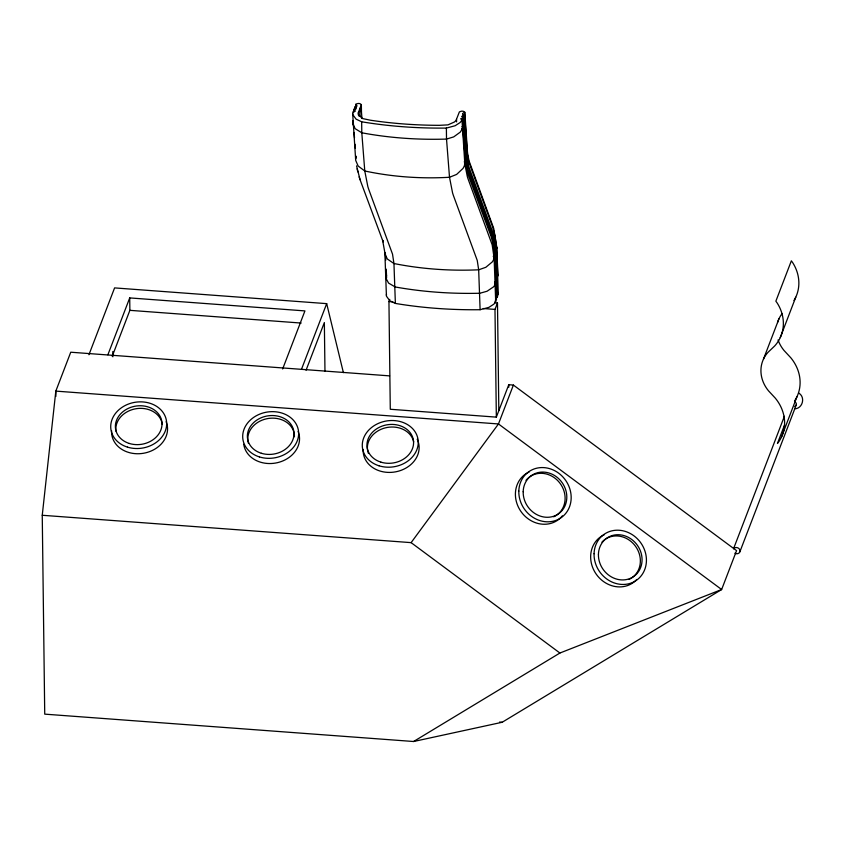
<?xml version="1.0" encoding="UTF-8"?>
<svg xmlns="http://www.w3.org/2000/svg" width="845" height="845" viewBox="0 0 845 845"><rect width="100%" height="100%" fill="white"/><g stroke="black" fill="none" stroke-linecap="round" stroke-linejoin="round"><path stroke-width="1.27" d="M389.777 299.383L388.943 301.538L390.284 409.265L496.342 417.134L508.774 384.718L513.39 385.066L736.565 550.644L721.641 589.525L502.183 722.264L413.596 741.509L44.732 714.141L42.25 515.27L55.823 391.108L70.748 352.217L389.608 375.877M739.924 551.69L796.275 404.892L796.254 403.287L794.775 401.417M355.703 107.357L355.914 104.22L357.826 103.534A2.788 1.299 -0.7 0 1 360.076 103.703L361.364 104.622L358.301 112.797A16.636 7.763 -0.7 0 0 358.523 114.92L362.526 118.543L370.268 120.191A229.111 106.935 -0.7 0 0 439.432 125.324L447.945 124.88L454.388 122.029A16.699 7.795 -0.7 0 0 456.173 120.064L459.384 111.899L461.296 111.213A2.788 1.299 -0.7 0 1 463.546 111.382L464.834 112.3L467.507 152.723L469.007 160.772L493.691 228.319L496.892 247.838L495.592 246.613M88.936 354.742L114.593 287.902L326.688 303.64L343.387 372.613M107.885 354.773L129.718 297.915L304.929 310.907L282.642 368.98M112.227 356.315L129.876 310.337L129.718 297.915M353.696 112.554L354.002 109.195L355.988 108.973L356.379 107.97L354.668 107.473L354.699 109.765M354.668 107.473L357.129 105.921L355.671 104.864M301.496 369.265L326.688 303.64M306.048 370.247L324.353 322.547L324.966 371.219M495.466 299.806L496.321 299.753L496.099 281.744L494.737 255.813L493.015 243.328L491.177 236.684L468.795 176.552A110.589 17.872 -85.8 0 1 467.813 173.552L465.437 161.596L462.711 126.729L462.923 117.275L461.634 116.578L463.884 114.793L462.701 114.424L462.574 113.505L464.834 112.3M496.321 299.753L496.416 280.783L495.054 254.662L493.596 243.466L491.41 235.1L467.475 169.771L465.732 160.318L462.923 117.275M496.427 297.377L497.599 296.426L495.973 251.25A78.596 12.707 -85.8 0 0 495.286 244.807L492.54 231.593L468.246 165.271L466.62 156.515L463.884 114.793M497.346 294.651L498.307 294.588L498.096 293.416M496.342 417.134L494.99 309.407L497.483 302.922L494.864 302.732M513.39 385.066L498.465 423.958L411.114 542.638L42.25 515.27M763.468 359.136L778.974 318.766M780.241 337.62L795.747 297.239M733.692 548.363L784.403 416.247M784.498 425.088L777.453 443.435L779.037 441.407A43.634 37.941 21 0 0 775.351 398.196L768.475 390.791A35.543 30.906 21 0 1 767.989 352.344L774.696 345.954A43.634 37.941 21 0 0 777.305 303.197L775.858 301.19L791.364 260.82L792.811 262.827A43.634 37.941 21 0 1 793.962 300.545M781.488 437.055L796.983 396.675M796.275 404.892L794.68 406.656M493.174 256.267L494.737 255.813M413.596 741.509L559.908 653.027L721.641 589.525L498.465 423.958L55.823 391.108L55.886 396.389M496.321 276.252L498.075 275.84L496.649 248.726L495.022 236.019L492.635 226.872L468.806 161.944L467.274 153.706L464.581 112.945M495.508 279.315L497.029 278.966L497.261 297.324M465.901 154.022L467.274 153.706M465.109 158.152L466.303 157.878L469.155 171.017L493.079 235.987L495.635 252.475L497.029 278.966M464.19 161.881L465.437 161.596M463.292 120.666L464.676 120.434M494.853 281.934L496.099 281.744M495.698 248.821L496.649 248.726M494.811 252.56L495.635 252.475M462.806 123.835L463.641 123.771L466.303 157.878M461.856 126.813L462.711 126.729M794.627 408.8C802.56 408.769 805.676 397.319 798.958 393.21M353.664 110.082L355.513 111.044L353.052 111.688A23.216 10.837 -0.7 0 0 352.787 114.635L356.104 119.156L361.66 121.786A234.392 109.406 -0.7 0 0 446.382 128.07L455.117 125.747L460.018 122.588A23.28 10.869 -0.7 0 0 461.972 119.768L460.652 118.818L462.606 118.11M386.492 294.313A23.216 10.837 -0.7 0 0 386.503 296.278L389.83 300.799L395.375 303.429A234.392 109.406 -0.7 0 0 480.108 309.714L488.843 307.39L493.744 304.232A23.28 10.869 -0.7 0 0 495.688 301.411L494.124 258.084L492.17 244.807L468.341 179.7A113.748 18.389 -85.8 0 1 467.327 176.616L464.845 164.12L461.972 119.768M388.943 301.538L392.872 301.834M483.213 308.531L494.99 309.407M129.876 310.337L301.158 323.054M499.553 722.063L502.183 722.264M496.649 298.919L495.899 298.75M495.688 301.411L494.916 301.242M496.416 280.783L495.666 280.603M461.666 128.683L462.078 128.746A23.575 13.266 -2.2 0 1 460.145 132.211L453.691 136.901L446.519 139.076A232.914 131.081 -2.2 0 1 361.797 132.792L355.217 128.704L352.904 124.257A23.512 13.235 -2.2 0 1 353.168 120.666L353.675 127.215M493.712 258.01L494.124 258.084A23.206 14.766 -3.5 0 1 492.223 261.971L485.812 267.305L478.671 269.808A234.752 149.364 -3.5 0 1 393.939 263.524L387.337 259.003L384.993 254.028A23.142 14.724 -3.5 0 1 384.866 252.697L382.595 240.181L383.165 241.902L360.054 179.7L356.569 165.873M464.433 164.046L464.845 164.12A23.09 16.351 -5.2 0 1 462.975 168.461L456.617 174.429L449.508 177.27A235.354 166.613 -5.2 0 1 364.776 170.986L358.132 166.011L355.745 160.518A23.026 16.308 -5.2 0 1 355.925 156.04L356.199 157.92M494.695 283.445L495.466 283.635A23.406 12.411 -1.6 0 1 493.522 286.867L487.069 291.24L479.897 293.247A233.769 123.909 -1.6 0 1 395.175 286.962L388.594 283.096L386.292 278.913A23.343 12.369 -1.6 0 1 386.545 275.554L386.218 269.164M497.483 274.35L498.318 275.1L497.483 274.255M411.114 542.638L559.908 653.027M464.475 119.008L464.93 119.641M467.042 151.931L467.507 152.723M361.956 118.332L361.459 111.962L360.171 110.864A2.778 1.563 -2.2 0 0 359.643 110.716M359.125 176.869L360.054 179.7M357.129 168.799L357.794 171.862M496.828 247.12L496.892 247.838M354.087 132.454L354.499 137.693M355.006 144.242L355.312 148.181M355.608 159.029L352.682 113.652M496.712 247.458L498.307 294.588M385.341 252.549L385.742 260.218M384.866 252.697L386.397 295.296M508.774 384.718L508.806 387.211M497.483 302.922L498.825 410.649M480.108 309.714L478.671 269.808L477.245 260.418L453.702 196.315A131.334 21.231 -85.8 0 1 452.54 192.766L449.508 177.27L446.519 139.076L446.382 128.07M463.535 115.68L463.641 123.771M456.553 119.293L456.585 121.86M395.375 303.429L393.95 263.524L392.524 254.134L368.98 190.03A131.334 21.231 -85.8 0 1 367.818 186.47L364.776 170.986L361.797 132.792L361.66 121.786M386.545 275.554L386.577 278.089M361.364 104.622L361.459 111.962M359.938 108.318L360.044 116.483M358.523 112.026L358.576 115.871M355.914 104.22L355.946 106.671M354.963 106.702L354.995 109.332M354.002 109.195L354.034 111.603M112.818 351.531L112.881 356.791M794.532 401.037A43.634 37.941 21 0 0 790.846 357.815L783.97 350.411A35.543 30.906 21 0 1 778.065 339.933M777.527 322.568A35.543 30.906 21 0 1 782.164 313.548M733.555 548.859A3.517 3.053 21 0 1 738.266 548.078A3.517 3.053 21 0 1 739.586 552.419A3.517 3.053 21 0 1 734.875 553.2M166.138 421.676A28.107 23.195 -9.6 0 1 143.375 453.29A28.107 23.195 -9.6 0 1 111.614 430.802M115.955 431.161A23.428 19.329 -9.6 0 1 136.563 408.642A23.428 19.329 -9.6 0 1 162.314 424.443M298.127 431.468A28.107 23.195 -9.6 0 1 277.53 462.648A28.107 23.195 -9.6 0 1 243.74 444.238M248.472 443.435A23.428 19.329 -9.6 0 1 268.552 418.433A23.428 19.329 -9.6 0 1 294.43 436.759M417.219 439.231A28.107 23.195 -9.6 0 1 395.682 471.827A28.107 23.195 -9.6 0 1 363.192 449.466M368.473 453.511A23.428 19.329 -9.6 0 1 385.14 427.908A23.428 19.329 -9.6 0 1 413.67 441.861M562.358 515.841A28.107 25.139 54.3 0 1 521.661 512.461A28.107 25.139 54.3 0 1 529.107 472.038M525.991 480.319A23.428 20.945 54.3 0 1 559.897 483.129A23.428 20.945 54.3 0 1 553.686 516.813M636.739 579.49A28.107 25.139 54.3 0 1 596.475 574.515A28.107 25.139 54.3 0 1 604.355 534.684M601.957 542.12A23.428 20.945 54.3 0 1 635.514 546.271A23.428 20.945 54.3 0 1 628.933 579.459M127.447 447.121A28.107 23.195 -9.6 0 0 166.507 421.159A28.107 23.195 -9.6 0 0 122.113 407.301A28.107 23.195 -9.6 0 0 127.447 447.121M129.317 443.467A23.428 19.329 -9.6 0 0 161.87 421.824A23.428 19.329 -9.6 0 0 124.88 410.279A23.428 19.329 -9.6 0 0 129.317 443.467M259.436 456.923A28.107 23.195 -9.6 0 0 298.486 430.95A28.107 23.195 -9.6 0 0 254.102 417.092A28.107 23.195 -9.6 0 0 259.436 456.923M261.306 453.258A23.428 19.329 -9.6 0 0 293.859 431.626A23.428 19.329 -9.6 0 0 256.859 420.071A23.428 19.329 -9.6 0 0 261.306 453.258M379.025 465.796A28.107 23.195 -9.6 0 0 418.085 439.822A28.107 23.195 -9.6 0 0 373.691 425.964A28.107 23.195 -9.6 0 0 379.025 465.796M380.905 462.141A23.428 19.329 -9.6 0 0 413.448 440.498A23.428 19.329 -9.6 0 0 376.458 428.943A23.428 19.329 -9.6 0 0 380.905 462.141M518.819 491.093A28.107 25.139 54.3 0 0 557.468 519.77A28.107 25.139 54.3 0 0 558.693 473.189A28.107 25.139 54.3 0 0 518.819 491.093M523.182 491.695A23.428 20.945 54.3 0 0 555.397 515.587A23.428 20.945 54.3 0 0 556.411 476.77A23.428 20.945 54.3 0 0 523.182 491.695M594.067 553.739A28.107 25.139 54.3 0 0 632.725 582.416A28.107 25.139 54.3 0 0 633.94 535.825A28.107 25.139 54.3 0 0 594.067 553.739M598.429 554.341A23.428 20.945 54.3 0 0 630.645 578.234A23.428 20.945 54.3 0 0 631.659 539.416A23.428 20.945 54.3 0 0 598.429 554.341"/></g></svg>
